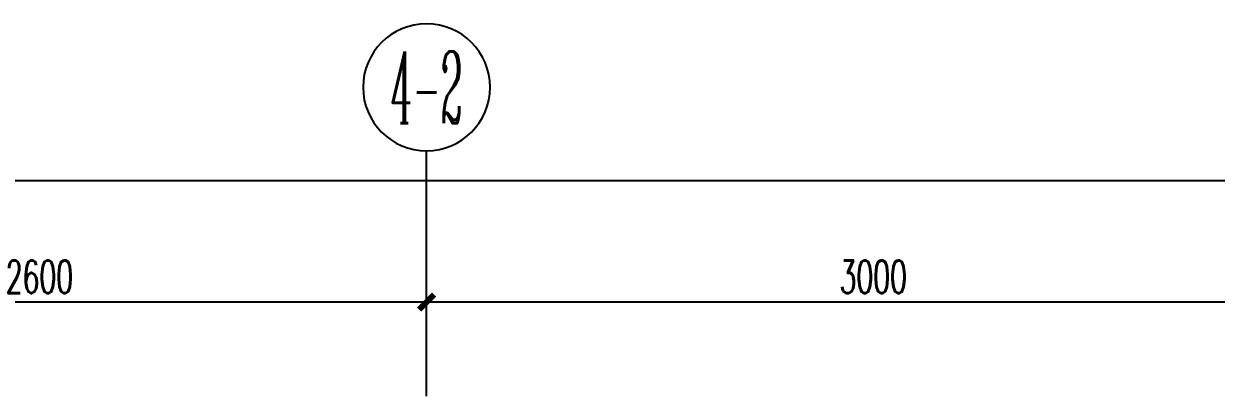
# Model space of a CAD drawing. Extents: x 184967 to 628822, y -100826 to 121332.
# Drawn here: x 333734 to 337737, y 84413 to 85665 of the extents above; entities that cross this region are included whole.
import ezdxf
from ezdxf.enums import TextEntityAlignment as Align

# ---------------------------------------------------------------- set-up
doc = ezdxf.new("R2010")
doc.units = 0
doc.header["$MEASUREMENT"] = 0
doc.layers.add('AXIS_TEXT', color=7, linetype='Continuous')
doc.layers.add('PUB_DIM', color=3, linetype='Continuous')
doc.styles.add('_TCH_AXIS', font='COMPLEX', dxfattribs={"bigfont": 'GBCBIG'})
doc.styles.add('COMPLEX', font='COMPLEX')
doc.styles.add('尺寸标注', font='txt.shx', dxfattribs={"width": 0.6, "height": 110})
doc.dimstyles.new('1-50', dxfattribs={"dimscale": 50, "dimtxt": 110, "dimasz": 1, "dimexe": 2, "dimexo": 2, "dimgap": 0.6, "dimtad": 1, "dimdec": 0, "dimrnd": 5, "dimtxsty": '尺寸标注', "dimblk": 'ARCHTICK', "dimcen": 2.5, "dimclrd": 251, "dimclre": 251, "dimclrt": 50, "dimadec": 0, "dimazin": 0, "dimtfac": 1, "dimtdec": 0, "dimtix": 1, "dimtmove": 2, "dimatfit": 3, "dimldrblk": 'DOT', "dimfxl": 0, "dimarcsym": 0})

# ---------------------------------------------------------------- blocks, each defined once
blk = doc.blocks.new('_ArchTick')
at = {"color": 0, "linetype": 'ByBlock', "const_width": 0.4}
blk.add_lwpolyline([(-0.5, -0.5), (0.5, 0.5)], dxfattribs=at)
blk = doc.blocks.new('*D1789')
at = {"layer": 'Defpoints', "color": 0, "linetype": 'ByBlock', "transparency": 16777216}
for p in [(345185.9984221128, 85138.26306927062), (332485.9984221123, 84413.07036502237), (345185.9984221128, 84413.07036502913)]:
    blk.add_point(p, dxfattribs=at)
at = {"layer": 'PUB_DIM', "color": 251, "lineweight": -2, "transparency": 16777216}
for p, q in [((332485.9984221123, 84888.26306927062), (332485.9984221123, 85238.26306927062)), ((345185.9984221128, 84888.26306927062), (345185.9984221128, 85238.26306927062)), ((332485.9984221123, 85138.26306927062), (345185.9984221128, 85138.26306927062))]:
    blk.add_line(p, q, dxfattribs=at)
at = {"layer": 'PUB_DIM', "color": 251, "linetype": 'ByBlock', "lineweight": -2, "transparency": 16777216, "xscale": 50, "yscale": 50, "zscale": 50, "rotation": 180}
blk.add_blockref('_ArchTick', (332485.9984221123, 85138.26306927062), dxfattribs=at)
at = {"layer": 'PUB_DIM', "color": 251, "linetype": 'ByBlock', "lineweight": -2, "transparency": 16777216, "xscale": 50, "yscale": 50, "zscale": 50}
blk.add_blockref('_ArchTick', (345185.9984221128, 85138.26306927062), dxfattribs=at)
at = {"layer": 'PUB_DIM', "color": 50, "linetype": 'ByBlock', "transparency": 16777216, "insert": (338835.9984221125, 85223.26306927062), "char_height": 110, "attachment_point": 5, "style": '尺寸标注'}
blk.add_mtext('12700', dxfattribs=at)
blk = doc.blocks.new('_Dot')
at = {"color": 0, "linetype": 'ByBlock', "lineweight": -2}
blk.add_line((-0.5, 0), (-1, 0), dxfattribs=at)
at = {"color": 0, "linetype": 'ByBlock', "const_width": 0.5}
blk.add_lwpolyline([(-0.25, 0, 1), (0.25, 0, 1)], format="xyb", close=True, dxfattribs=at)
blk = doc.blocks.new('*D1794')
at = {"layer": 'Defpoints', "color": 0, "linetype": 'ByBlock', "transparency": 16777216}
for p in [(335085.9984221123, 84729.35104926952), (335085.9984221123, 84413.07036502913), (338085.9984221123, 84413.07036502913)]:
    blk.add_point(p, dxfattribs=at)
at = {"layer": 'PUB_DIM', "color": 251, "lineweight": -2, "transparency": 16777216}
for p, q in [((335085.9984221123, 84513.07036502913), (335085.9984221123, 84829.35104926952)), ((338085.9984221123, 84513.07036502913), (338085.9984221123, 84829.35104926952)), ((338085.9984221123, 84729.35104926952), (335085.9984221123, 84729.35104926952))]:
    blk.add_line(p, q, dxfattribs=at)
at = {"layer": 'PUB_DIM', "color": 251, "linetype": 'ByBlock', "lineweight": -2, "transparency": 16777216, "xscale": 50, "yscale": 50, "zscale": 50, "rotation": 180}
blk.add_blockref('_ArchTick', (335085.9984221123, 84729.35104926952), dxfattribs=at)
at = {"layer": 'PUB_DIM', "color": 251, "linetype": 'ByBlock', "lineweight": -2, "transparency": 16777216, "xscale": 50, "yscale": 50, "zscale": 50}
blk.add_blockref('_ArchTick', (338085.9984221123, 84729.35104926952), dxfattribs=at)
at = {"layer": 'PUB_DIM', "color": 50, "linetype": 'ByBlock', "transparency": 16777216, "insert": (336585.9984221123, 84814.35104926952), "char_height": 110, "attachment_point": 5, "style": '尺寸标注'}
blk.add_mtext('3000', dxfattribs=at)
blk = doc.blocks.new('*D1795')
at = {"layer": 'Defpoints', "color": 0, "linetype": 'ByBlock', "transparency": 16777216}
for p in [(332485.9984221125, 84729.35104926952), (332485.9984221125, 84413.07036502913), (335085.9984221123, 84413.07036502913)]:
    blk.add_point(p, dxfattribs=at)
at = {"layer": 'PUB_DIM', "color": 251, "lineweight": -2, "transparency": 16777216}
for p, q in [((332485.9984221125, 84513.07036502913), (332485.9984221125, 84829.35104926952)), ((335085.9984221123, 84513.07036502913), (335085.9984221123, 84829.35104926952)), ((335085.9984221123, 84729.35104926952), (332485.9984221125, 84729.35104926952))]:
    blk.add_line(p, q, dxfattribs=at)
at = {"layer": 'PUB_DIM', "color": 251, "linetype": 'ByBlock', "lineweight": -2, "transparency": 16777216, "xscale": 50, "yscale": 50, "zscale": 50, "rotation": 180}
blk.add_blockref('_ArchTick', (332485.9984221125, 84729.35104926952), dxfattribs=at)
at = {"layer": 'PUB_DIM', "color": 251, "linetype": 'ByBlock', "lineweight": -2, "transparency": 16777216, "xscale": 50, "yscale": 50, "zscale": 50}
blk.add_blockref('_ArchTick', (335085.9984221123, 84729.35104926952), dxfattribs=at)
at = {"layer": 'PUB_DIM', "color": 50, "linetype": 'ByBlock', "transparency": 16777216, "insert": (333785.9984221124, 84814.35104926952), "char_height": 110, "attachment_point": 5, "style": '尺寸标注'}
blk.add_mtext('2600', dxfattribs=at)
blk = doc.blocks.new('_AXISO')
blk.add_circle((0, 0), 0.5)
at = {"layer": 'AXIS_TEXT', "style": 'COMPLEX', "width": 1.041666666666667}
blk.add_attdef('A', text='', height=0.56, dxfattribs=at).set_placement((-0.25, -0.28), (0.25, -0.28), align=Align.FIT)

msp = doc.modelspace()

# ---------------------------------------------------------------- linework, layer by layer
at = {"layer": 'PUB_DIM', "linetype": 'ByBlock'}
msp.add_line((335085.9984221125, 84413.07036502913), (335085.9984221425, 85237.94519580688), dxfattribs=at)

# ---------------------------------------------------------------- block references
ref = msp.add_blockref('_AXISO', (335085.9984221425, 85451.27319580686), dxfattribs=dict(at, xscale=-426.6560000000001, yscale=426.6560000000001, zscale=426.6560000000001))
ref.add_attrib('A', '4-2', dxfattribs={"layer": 'AXIS_TEXT', "height": 241.3530806671421, "style": '_TCH_AXIS', "width": 0.3442622949975375}).set_placement((334965.3218813728, 85330.59665550289), (335206.6749619808, 85330.59665550289), align=Align.FIT)

# ---------------------------------------------------------------- dimensions: what is measured, and where the dimension line sits
dim = msp.add_aligned_dim(p1=(332485.9984221123, 84413.07036502237), p2=(345185.9984221128, 84413.07036502913), distance=725.1927042414899, dimstyle='1-50', override={"dimfxl": 5, "dimfxlon": 1}, dxfattribs=at)
dim.commit()
dim.dimension.update_dxf_attribs({"geometry": '*D1789', "text_midpoint": (338835.9984221125, 85223.26306927062)})
for base, p1, p2, picture, middle in [((332485.9984221125, 84729.35104926952), (335085.9984221123, 84413.07036502913), (332485.9984221125, 84413.07036502913), '*D1795', (333785.9984221124, 84814.35104926952)), ((335085.9984221123, 84729.35104926952), (338085.9984221123, 84413.07036502913), (335085.9984221123, 84413.07036502913), '*D1794', (336585.9984221123, 84814.35104926952))]:
    dim = msp.add_linear_dim(base=base, p1=p1, p2=p2, angle=180, dimstyle='1-50', override={"dimfxl": 5, "dimfxlon": 1}, dxfattribs=at)
    dim.commit()
    dim.dimension.update_dxf_attribs({"geometry": picture, "text_midpoint": middle})

doc.saveas('drawing.dxf')
